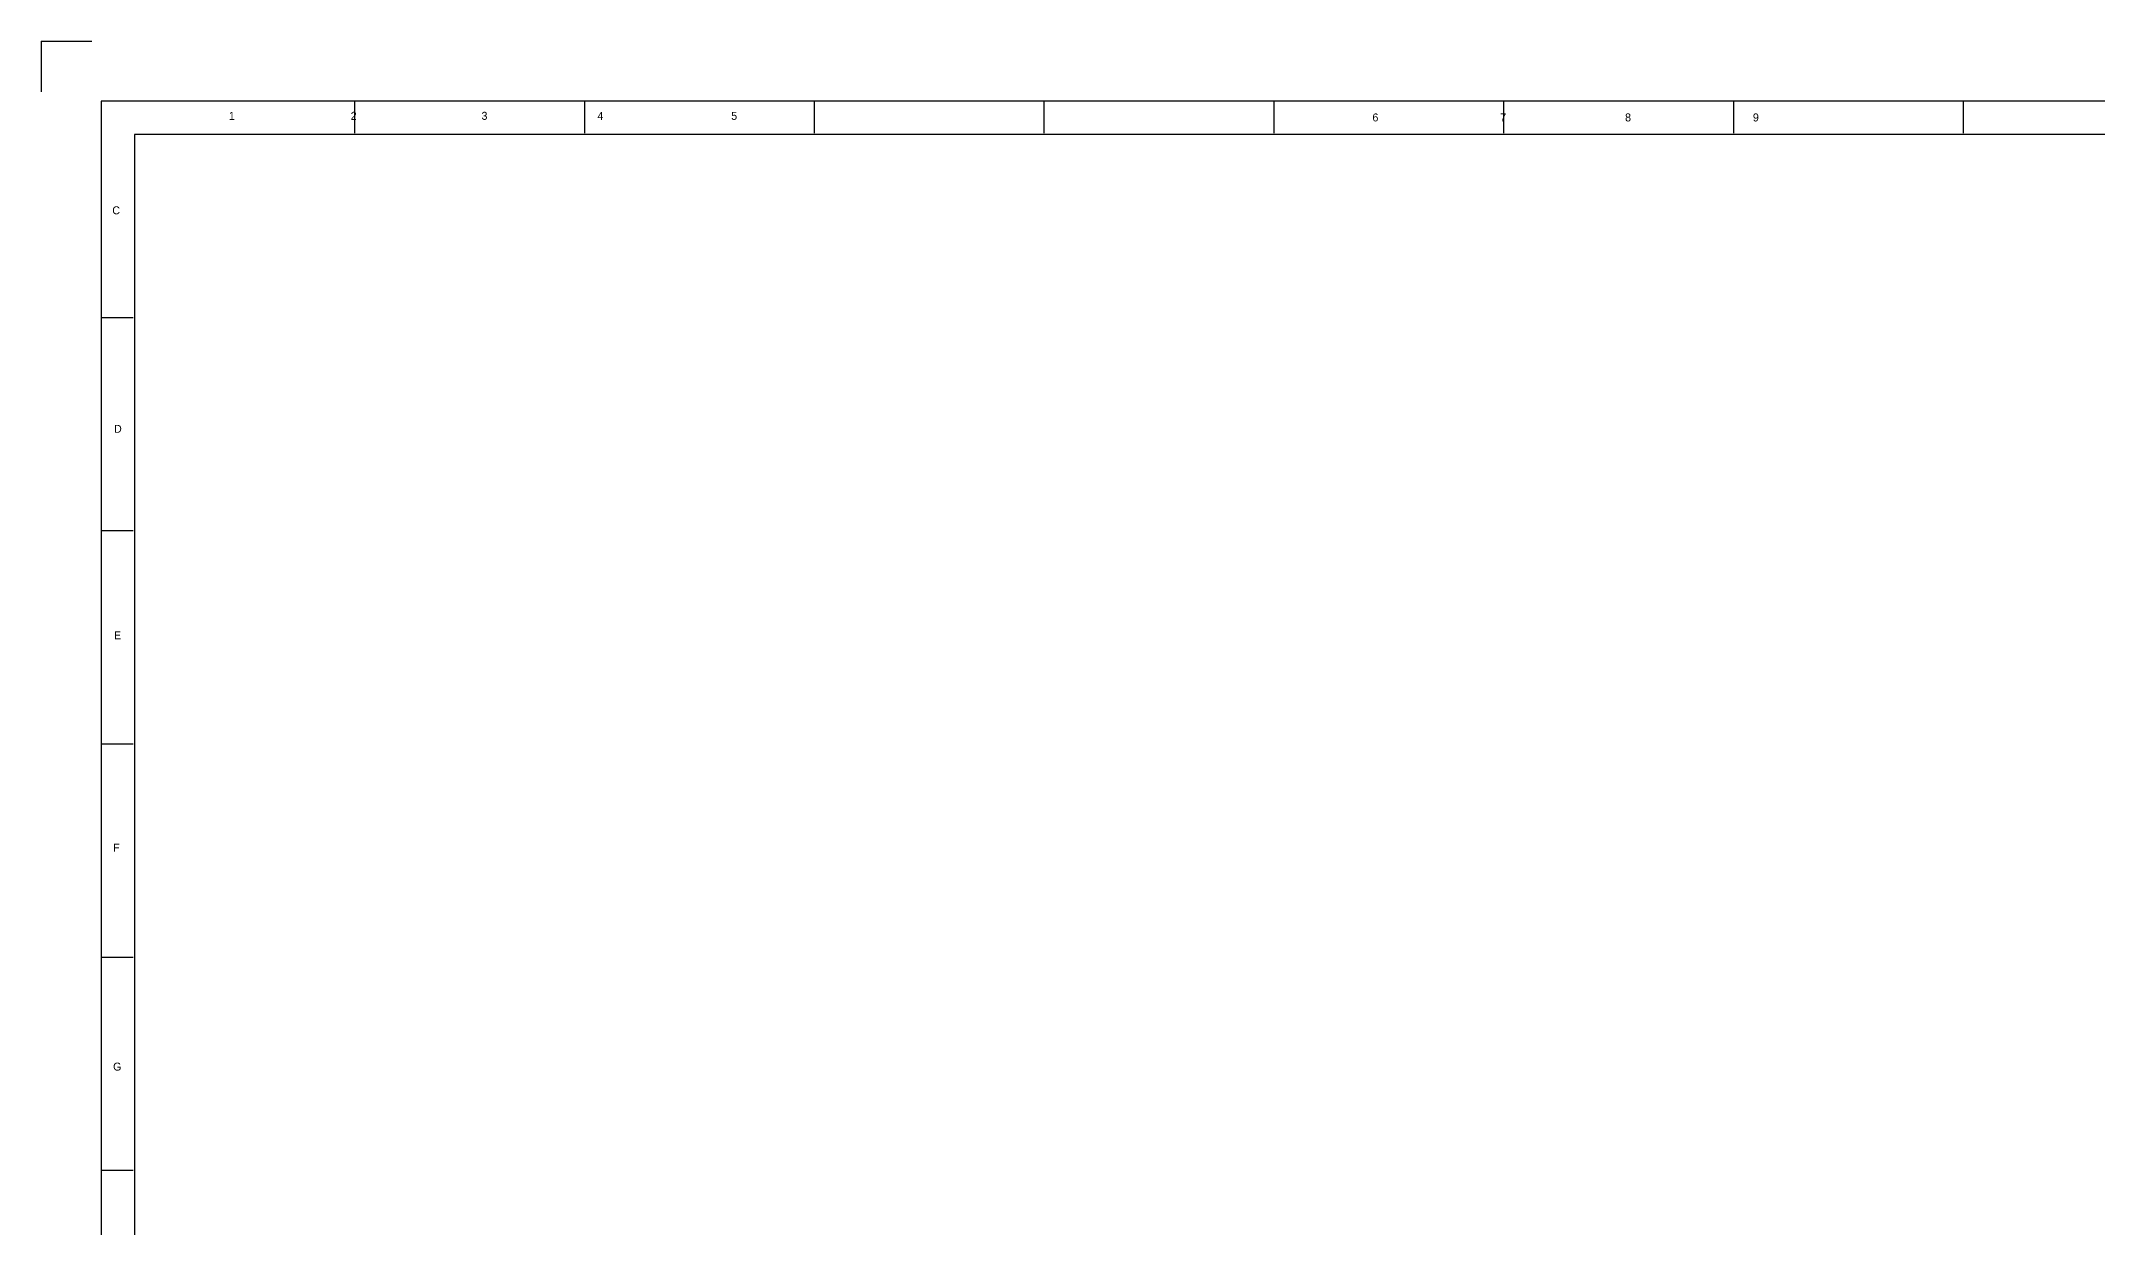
# Model space of a CAD drawing. Extents: x 0 to 841, y 0 to 594.
# Drawn here: x 0 to 514, y 297 to 594 of the extents above; entities that cross this region are included whole.
import ezdxf

# ---------------------------------------------------------------- set-up
doc = ezdxf.new("R2010")
doc.units = 0
doc.layers.add('BORDER', color=7, linetype='Continuous')
doc.layers.add('G-ANNO-TTLB', color=7, linetype='Continuous')

msp = doc.modelspace()

# ---------------------------------------------------------------- linework, layer by layer
at = {"layer": 'BORDER'}
for p, q in [((826, 579), (15, 579)), ((15, 579), (15, 15)), ((78.49, 570.99), (78.49, 579)), ((135.98, 570.99), (135.98, 579)), ((193.46, 570.99), (193.46, 579)), ((250.95, 570.99), (250.95, 579)), ((308.44, 570.99), (308.44, 579)), ((365.93, 570.99), (365.93, 579)), ((423.42, 570.99), (423.42, 579)), ((480.9, 570.99), (480.9, 579)), ((817.61, 570.61), (23.39, 570.61)), ((23.39, 570.61), (23.39, 23.39)), ((23.01, 524.79), (15, 524.79)), ((23.01, 471.42), (15, 471.42)), ((23.01, 418.06), (15, 418.06)), ((23.01, 364.69), (15, 364.69)), ((23.01, 311.33), (15, 311.33))]:
    msp.add_line(p, q, dxfattribs=at)
at = {"layer": 'G-ANNO-TTLB'}
for q in [(0, 581.3), (12.7, 594)]:
    msp.add_line((0, 594), q, dxfattribs=at)

# ---------------------------------------------------------------- texts
at = {"layer": 'BORDER'}
for s, height, p in [('1                                       2                                          3                                     4                                           5', 2.00139, (46.95, 574.3)), ('6                                         7                                        8                                         9', 2.00139, (333.02, 573.9)), ('C', 2, (17.8, 550.65)), ('D', 2, (18.23, 495.97)), ('E', 2, (18.23, 444.28)), ('F', 2, (18, 391.16)), ('G', 2, (18, 336.36))]:
    msp.add_text(s, height=height, dxfattribs=at).set_placement(p)

doc.saveas('drawing.dxf')
